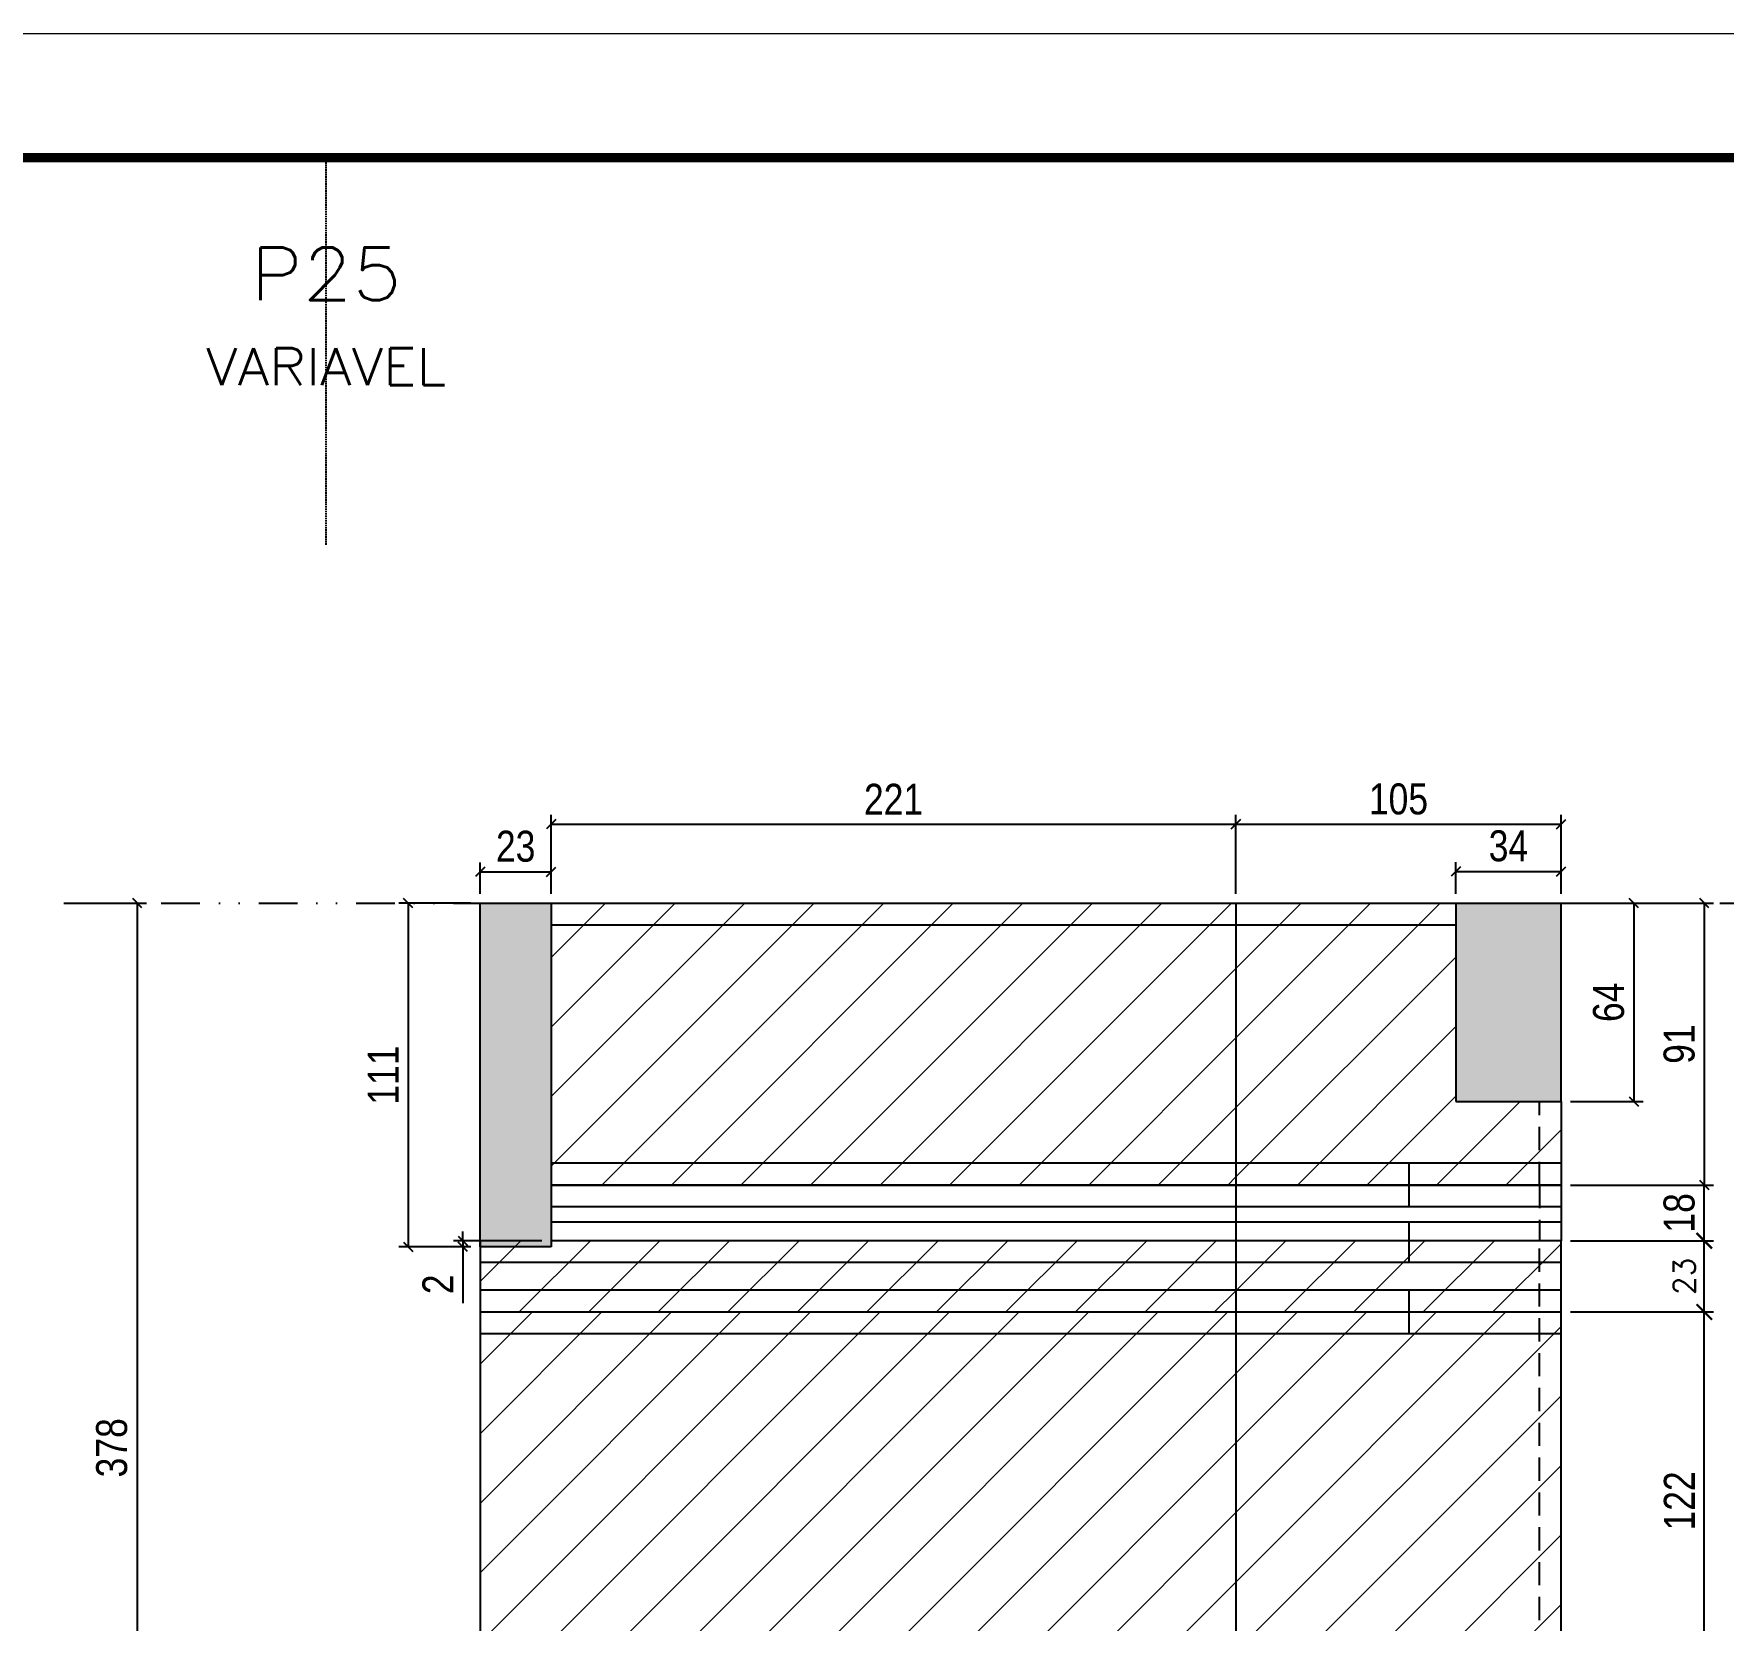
# Model space of a CAD drawing. Extents: x 2949 to 9203, y -16089 to 12527.
# Drawn here: x 3374 to 3919, y 9717 to 10230 of the extents above; entities that cross this region are included whole.
import ezdxf
from ezdxf.enums import TextEntityAlignment as Align

# ---------------------------------------------------------------- set-up
doc = ezdxf.new("R2010")
doc.units = 0
for name, pattern in [('DASHED', [0.75, 0.5, -0.25]), ('DIVIDE2', [0.625, 0.25, -0.125, 0, -0.125, 0, -0.125]), ('HIDDEN', [0.375, 0.25, -0.125])]:
    doc.linetypes.add(name, pattern=pattern)
for name, color, linetype in [('COTA', 241, 'Continuous'), ('cotas', 4, 'Continuous'), ('Nível', 160, 'Continuous'), ('Painéis', 200, 'Continuous'), ('SARR_2.2x7', 40, 'Continuous'), ('Sarrafo de Pressão', 42, 'HIDDEN'), ('Texto de Titulo', 7, 'Continuous'), ('Texto Qtd Sarr', 242, 'Continuous')]:
    doc.layers.add(name, color=color, linetype=linetype)
for name, color, linetype, lineweight in [('Folhas', 255, 'Continuous', 9), ('Hachura', 251, 'Continuous', 9), ('SARRAFO DE PRESSAO', 251, 'DASHED', 9), ('Texto Seção', 7, 'Continuous', 15)]:
    doc.layers.add(name, color=color, linetype=linetype, lineweight=lineweight)
doc.styles.add('COTA TECNICA', font='techl___.ttf', dxfattribs={"height": 10})
doc.styles.add('COTA TECNICA-50', font='techl___.ttf', dxfattribs={"height": 10})
doc.styles.add('ROMANS', font='romans.shx')
doc.dimstyles.new('COTA PAINEL-50', dxfattribs={"dimtxt": 10, "dimasz": 3, "dimexe": 3, "dimexo": 3, "dimgap": 3, "dimtad": 1, "dimdec": 1, "dimzin": 12, "dimdsep": 46, "dimtxsty": 'COTA TECNICA-50', "dimblk1": 'OBLIQUE', "dimblk2": 'OBLIQUE', "dimsah": 1, "dimcen": 0.9, "dimclrd": 4, "dimclre": 4, "dimclrt": 240, "dimadec": 1, "dimazin": 3, "dimtfac": 1, "dimtdec": 1, "dimtmove": 0, "dimatfit": 3, "dimfxl": 1, "dimtolj": 1, "dimtzin": 12, "dimarcsym": 0})
doc.dimstyles.new('Cota Paínel', dxfattribs={"dimtxt": 7, "dimasz": 5, "dimexe": 3, "dimexo": 3, "dimgap": 3, "dimtad": 1, "dimdec": 1, "dimzin": 12, "dimdsep": 46, "dimtxsty": 'ROMANS', "dimblk": 'ARCHTICK', "dimcen": 0, "dimclrd": 4, "dimclre": 4, "dimclrt": 1, "dimadec": 1, "dimazin": 3, "dimtfac": 1, "dimtdec": 1, "dimtmove": 0, "dimatfit": 3, "dimldrblk": 'OBLIQUE', "dimfxl": 1, "dimtolj": 1, "dimtzin": 12, "dimarcsym": 0})
doc.dimstyles.new('PAINEL', dxfattribs={"dimtxt": 10, "dimasz": 3, "dimexe": 3, "dimexo": 3, "dimgap": 3, "dimtad": 1, "dimdec": 1, "dimzin": 12, "dimdsep": 46, "dimtxsty": 'COTA TECNICA', "dimblk1": 'OBLIQUE', "dimblk2": 'OBLIQUE', "dimsah": 1, "dimcen": 0.9, "dimclrd": 4, "dimclre": 4, "dimclrt": 240, "dimadec": 1, "dimazin": 3, "dimtfac": 1, "dimtdec": 1, "dimtmove": 0, "dimatfit": 3, "dimfxl": 1, "dimtolj": 1, "dimtzin": 12, "dimarcsym": 0})
pattern_1 = [(45, (-126071.967, -22713.47), (-11.2253202, 11.2253202), [])]
pattern_2 = [(45, (-126071.967, -22672.47), (-11.2253202, 11.2253202), [])]

# ---------------------------------------------------------------- blocks, each defined once
blk = doc.blocks.new('9999999999')
at = {"layer": 'Folhas'}
blk.add_lwpolyline([(98138.98, 34190.21), (99623.98, 34190.21), (99623.98, 35240.21), (98138.98, 35240.21)], close=True, dxfattribs=at)
at = {"layer": 'Folhas', "color": 30, "const_width": 3}
blk.add_lwpolyline([(98213.98, 34230.21), (99583.98, 34230.21), (99583.98, 35200.21), (98213.98, 35200.21)], close=True, dxfattribs=at)
blk = doc.blocks.new('titulo1')
at = {"layer": 'Defpoints', "color": 252, "linetype": 'HIDDEN', "ltscale": 2}
blk.add_line((0, 0), (0, 125), dxfattribs=at)
at = {"layer": 'Defpoints', "style": 'ROMANS', "oblique": 15}
blk.add_attdef('FOLHA', text='', height=10, dxfattribs=at).set_placement((0, 15.58), align=Align.MIDDLE_CENTER)
at = {"layer": 'Texto Qtd Sarr', "color": 3, "style": 'ROMANS', "oblique": 15}
for tag, height, p in [('TITULO', 17, (0, 71.45)), ('SEÇÃO', 12, (0, 41.55))]:
    blk.add_attdef(tag, text='', height=height, dxfattribs=at).set_placement(p, align=Align.MIDDLE_CENTER)
blk = doc.blocks.new('_Oblique')
at = {"color": 0, "linetype": 'ByBlock', "lineweight": -2}
blk.add_line((-0.5, -0.5), (0.5, 0.5), dxfattribs=at)
blk = doc.blocks.new('*D321')
at = {"layer": 'cotas', "color": 4, "linetype": 'ByBlock', "lineweight": -2, "transparency": 16777216}
for p, q in [((3386.69, 9948.87), (3410.41, 9948.87)), ((3407.41, 9948.87), (3407.41, 9570.87)), ((3386.69, 9570.87), (3410.41, 9570.87))]:
    blk.add_line(p, q, dxfattribs=at)
at = {"layer": 'Defpoints', "color": 0, "linetype": 'ByBlock', "transparency": 16777216}
for p in [(3383.69, 9948.87), (3383.69, 9570.87), (3407.41, 9570.87)]:
    blk.add_point(p, dxfattribs=at)
at = {"layer": 'cotas', "color": 4, "linetype": 'ByBlock', "lineweight": -2, "transparency": 16777216, "xscale": 3, "yscale": 3, "zscale": 3}
for p, rotation in [((3407.41, 9948.87), 90), ((3407.41, 9570.87), 270)]:
    blk.add_blockref('_Oblique', p, dxfattribs=dict(at, rotation=rotation))
at = {"layer": 'cotas', "color": 240, "linetype": 'ByBlock', "transparency": 16777216, "insert": (3399.17, 9773.02), "char_height": 10, "attachment_point": 5, "rotation": 90, "style": 'COTA TECNICA'}
blk.add_mtext('\\A1;378', dxfattribs=at)
blk = doc.blocks.new('*D2460')
at = {"layer": 'COTA', "color": 4, "linetype": 'ByBlock', "lineweight": -2, "transparency": 16777216}
for p, q in [((3870.05, 9816.87), (3916.29, 9816.87)), ((3913.29, 9694.87), (3913.29, 9816.87)), ((3870.05, 9694.87), (3916.29, 9694.87))]:
    blk.add_line(p, q, dxfattribs=at)
at = {"layer": 'Defpoints', "color": 0, "linetype": 'ByBlock', "transparency": 16777216}
for p in [(3867.05, 9816.87), (3913.29, 9816.87), (3867.05, 9694.87)]:
    blk.add_point(p, dxfattribs=at)
at = {"layer": 'COTA', "color": 4, "linetype": 'ByBlock', "lineweight": -2, "transparency": 16777216, "xscale": 3, "yscale": 3, "zscale": 3}
for p, rotation in [((3913.29, 9816.87), 90), ((3913.29, 9694.87), 270)]:
    blk.add_blockref('_Oblique', p, dxfattribs=dict(at, rotation=rotation))
at = {"layer": 'COTA', "color": 240, "linetype": 'ByBlock', "transparency": 16777216, "insert": (3905.23, 9755.87), "char_height": 10, "attachment_point": 5, "rotation": 90, "style": 'COTA TECNICA'}
blk.add_mtext('\\A1;122', dxfattribs=at)
blk = doc.blocks.new('*D2461')
at = {"layer": 'COTA', "color": 4, "linetype": 'ByBlock', "lineweight": -2, "transparency": 16777216}
for p, q in [((3836.05, 9948.87), (3916.29, 9948.87)), ((3913.29, 9948.87), (3913.29, 9857.87)), ((3870.05, 9857.87), (3916.29, 9857.87))]:
    blk.add_line(p, q, dxfattribs=at)
at = {"layer": 'Defpoints', "color": 0, "linetype": 'ByBlock', "transparency": 16777216}
for p in [(3833.05, 9948.87), (3867.05, 9857.87), (3913.29, 9857.87)]:
    blk.add_point(p, dxfattribs=at)
at = {"layer": 'COTA', "color": 4, "linetype": 'ByBlock', "lineweight": -2, "transparency": 16777216, "xscale": 3, "yscale": 3, "zscale": 3}
for p, rotation in [((3913.29, 9948.87), 90), ((3913.29, 9857.87), 270)]:
    blk.add_blockref('_Oblique', p, dxfattribs=dict(at, rotation=rotation))
at = {"layer": 'COTA', "color": 240, "linetype": 'ByBlock', "transparency": 16777216, "insert": (3905.2, 9903.37), "char_height": 10, "attachment_point": 5, "rotation": 90, "style": 'COTA TECNICA'}
blk.add_mtext('\\A1;91', dxfattribs=at)
blk = doc.blocks.new('*D2464')
at = {"layer": 'COTA', "color": 4, "linetype": 'ByBlock', "lineweight": -2, "transparency": 16777216}
for p, q in [((3870.05, 9948.87), (3893.53, 9948.87)), ((3890.53, 9948.87), (3890.53, 9884.87)), ((3870.05, 9884.87), (3893.53, 9884.87))]:
    blk.add_line(p, q, dxfattribs=at)
at = {"layer": 'Defpoints', "color": 0, "linetype": 'ByBlock', "transparency": 16777216}
for p in [(3867.05, 9948.87), (3867.05, 9884.87), (3890.53, 9884.87)]:
    blk.add_point(p, dxfattribs=at)
at = {"layer": 'COTA', "color": 4, "linetype": 'ByBlock', "lineweight": -2, "transparency": 16777216, "xscale": 3, "yscale": 3, "zscale": 3}
for p, rotation in [((3890.53, 9948.87), 90), ((3890.53, 9884.87), 270)]:
    blk.add_blockref('_Oblique', p, dxfattribs=dict(at, rotation=rotation))
at = {"layer": 'COTA', "color": 240, "linetype": 'ByBlock', "transparency": 16777216, "insert": (3882.43, 9916.87), "char_height": 10, "attachment_point": 5, "rotation": 90, "style": 'COTA TECNICA'}
blk.add_mtext('\\A1;64', dxfattribs=at)
blk = doc.blocks.new('*D2465')
at = {"layer": 'COTA', "color": 4, "linetype": 'ByBlock', "lineweight": -2, "transparency": 16777216}
for p, q in [((3833.05, 9951.87), (3833.05, 9962.11)), ((3833.05, 9959.11), (3867.05, 9959.11)), ((3867.05, 9951.87), (3867.05, 9962.11))]:
    blk.add_line(p, q, dxfattribs=at)
at = {"layer": 'Defpoints', "color": 0, "linetype": 'ByBlock', "transparency": 16777216}
for p in [(3867.05, 9959.11), (3833.05, 9948.87), (3867.05, 9948.87)]:
    blk.add_point(p, dxfattribs=at)
at = {"layer": 'COTA', "color": 4, "linetype": 'ByBlock', "lineweight": -2, "transparency": 16777216, "xscale": 3, "yscale": 3, "zscale": 3, "rotation": 180}
blk.add_blockref('_Oblique', (3833.05, 9959.11), dxfattribs=at)
at = {"layer": 'COTA', "color": 4, "linetype": 'ByBlock', "lineweight": -2, "transparency": 16777216, "xscale": 3, "yscale": 3, "zscale": 3}
blk.add_blockref('_Oblique', (3867.05, 9959.11), dxfattribs=at)
at = {"layer": 'COTA', "color": 240, "linetype": 'ByBlock', "transparency": 16777216, "insert": (3850.05, 9967.33), "char_height": 10, "attachment_point": 5, "style": 'COTA TECNICA'}
blk.add_mtext('\\A1;34', dxfattribs=at)
blk = doc.blocks.new('*D2466')
at = {"layer": 'COTA', "color": 4, "linetype": 'ByBlock', "lineweight": -2, "transparency": 16777216}
for p, q in [((3518.05, 9951.87), (3518.05, 9961.98)), ((3518.05, 9958.98), (3541.05, 9958.98)), ((3541.05, 9951.87), (3541.05, 9961.98))]:
    blk.add_line(p, q, dxfattribs=at)
at = {"layer": 'Defpoints', "color": 0, "linetype": 'ByBlock', "transparency": 16777216}
for p in [(3541.05, 9958.98), (3518.05, 9948.87), (3541.05, 9948.87)]:
    blk.add_point(p, dxfattribs=at)
at = {"layer": 'COTA', "color": 4, "linetype": 'ByBlock', "lineweight": -2, "transparency": 16777216, "xscale": 3, "yscale": 3, "zscale": 3, "rotation": 180}
blk.add_blockref('_Oblique', (3518.05, 9958.98), dxfattribs=at)
at = {"layer": 'COTA', "color": 4, "linetype": 'ByBlock', "lineweight": -2, "transparency": 16777216, "xscale": 3, "yscale": 3, "zscale": 3}
blk.add_blockref('_Oblique', (3541.05, 9958.98), dxfattribs=at)
at = {"layer": 'COTA', "color": 240, "linetype": 'ByBlock', "transparency": 16777216, "insert": (3529.55, 9967.2), "char_height": 10, "attachment_point": 5, "style": 'COTA TECNICA'}
blk.add_mtext('\\A1;23', dxfattribs=at)
blk = doc.blocks.new('*D2467')
at = {"layer": 'COTA', "color": 4, "linetype": 'ByBlock', "lineweight": -2, "transparency": 16777216}
for p, q in [((3515.05, 9948.87), (3491.88, 9948.87)), ((3494.88, 9948.87), (3494.88, 9837.87)), ((3515.05, 9837.87), (3491.88, 9837.87))]:
    blk.add_line(p, q, dxfattribs=at)
at = {"layer": 'Defpoints', "color": 0, "linetype": 'ByBlock', "transparency": 16777216}
for p in [(3518.05, 9948.87), (3494.88, 9837.87), (3518.05, 9837.87)]:
    blk.add_point(p, dxfattribs=at)
at = {"layer": 'COTA', "color": 4, "linetype": 'ByBlock', "lineweight": -2, "transparency": 16777216, "xscale": 3, "yscale": 3, "zscale": 3}
for p, rotation in [((3494.88, 9948.87), 90), ((3494.88, 9837.87), 270)]:
    blk.add_blockref('_Oblique', p, dxfattribs=dict(at, rotation=rotation))
at = {"layer": 'COTA', "color": 240, "linetype": 'ByBlock', "transparency": 16777216, "insert": (3486.82, 9893.37), "char_height": 10, "attachment_point": 5, "rotation": 90, "style": 'COTA TECNICA'}
blk.add_mtext('\\A1;111', dxfattribs=at)
blk = doc.blocks.new('_ArchTick')
at = {"color": 0, "linetype": 'ByBlock', "const_width": 0.15}
blk.add_lwpolyline([(-0.5, -0.5), (0.5, 0.5)], dxfattribs=at)
blk = doc.blocks.new('*D2468')
at = {"layer": 'COTA', "color": 4, "lineweight": -2, "transparency": 16777216}
for p, q in [((3870.05, 9839.87), (3916.29, 9839.87)), ((3913.29, 9816.87), (3913.29, 9839.87)), ((3870.05, 9816.87), (3916.29, 9816.87))]:
    blk.add_line(p, q, dxfattribs=at)
at = {"layer": 'Defpoints', "color": 0, "transparency": 16777216}
for p in [(3867.05, 9839.87), (3913.29, 9839.87), (3867.05, 9816.87)]:
    blk.add_point(p, dxfattribs=at)
at = {"layer": 'COTA', "color": 4, "lineweight": -2, "transparency": 16777216, "xscale": 5, "yscale": 5, "zscale": 5}
for p, rotation in [((3913.29, 9839.87), 90), ((3913.29, 9816.87), 270)]:
    blk.add_blockref('_ArchTick', p, dxfattribs=dict(at, rotation=rotation))
at = {"layer": 'COTA', "color": 1, "transparency": 16777216, "insert": (3906.79, 9828.37), "char_height": 7, "attachment_point": 5, "rotation": 90, "style": 'ROMANS'}
blk.add_mtext('\\A1;23', dxfattribs=at)
blk = doc.blocks.new('*D2576')
at = {"layer": 'COTA', "color": 4, "lineweight": -2, "transparency": 16777216}
for p, q in [((3870.05, 9857.87), (3916.29, 9857.87)), ((3913.29, 9839.87), (3913.29, 9857.87)), ((3870.05, 9839.87), (3916.29, 9839.87))]:
    blk.add_line(p, q, dxfattribs=at)
at = {"layer": 'Defpoints', "color": 0, "transparency": 16777216}
for p in [(3867.05, 9857.87), (3913.29, 9857.87), (3867.05, 9839.87)]:
    blk.add_point(p, dxfattribs=at)
at = {"layer": 'COTA', "color": 4, "lineweight": -2, "transparency": 16777216, "xscale": 3, "yscale": 3, "zscale": 3}
for p, rotation in [((3913.29, 9857.87), 90), ((3913.29, 9839.87), 270)]:
    blk.add_blockref('_Oblique', p, dxfattribs=dict(at, rotation=rotation))
at = {"layer": 'COTA', "color": 240, "transparency": 16777216, "insert": (3905.19, 9848.87), "char_height": 10, "attachment_point": 5, "rotation": 90, "style": 'COTA TECNICA-50'}
blk.add_mtext('\\A1;18', dxfattribs=at)
blk = doc.blocks.new('*D2577')
at = {"layer": 'COTA', "color": 4, "lineweight": -2, "transparency": 16777216}
for p, q in [((3541.05, 9951.87), (3541.05, 9977.36)), ((3762.05, 9951.87), (3762.05, 9977.36)), ((3541.05, 9974.36), (3762.05, 9974.36))]:
    blk.add_line(p, q, dxfattribs=at)
at = {"layer": 'Defpoints', "color": 0, "transparency": 16777216}
for p in [(3762.05, 9974.36), (3541.05, 9948.87), (3762.05, 9948.87)]:
    blk.add_point(p, dxfattribs=at)
at = {"layer": 'COTA', "color": 4, "lineweight": -2, "transparency": 16777216, "xscale": 3, "yscale": 3, "zscale": 3, "rotation": 180}
blk.add_blockref('_Oblique', (3541.05, 9974.36), dxfattribs=at)
at = {"layer": 'COTA', "color": 4, "lineweight": -2, "transparency": 16777216, "xscale": 3, "yscale": 3, "zscale": 3}
blk.add_blockref('_Oblique', (3762.05, 9974.36), dxfattribs=at)
at = {"layer": 'COTA', "color": 240, "transparency": 16777216, "insert": (3651.55, 9982.42), "char_height": 10, "attachment_point": 5, "style": 'COTA TECNICA-50'}
blk.add_mtext('\\A1;221', dxfattribs=at)
blk = doc.blocks.new('*D2578')
at = {"layer": 'COTA', "color": 4, "lineweight": -2, "transparency": 16777216}
for p, q in [((3762.05, 9951.87), (3762.05, 9977.36)), ((3867.05, 9951.87), (3867.05, 9977.36)), ((3762.05, 9974.36), (3867.05, 9974.36))]:
    blk.add_line(p, q, dxfattribs=at)
at = {"layer": 'Defpoints', "color": 0, "transparency": 16777216}
for p in [(3867.05, 9974.36), (3762.05, 9948.87), (3867.05, 9948.87)]:
    blk.add_point(p, dxfattribs=at)
at = {"layer": 'COTA', "color": 4, "lineweight": -2, "transparency": 16777216, "xscale": 3, "yscale": 3, "zscale": 3, "rotation": 180}
blk.add_blockref('_Oblique', (3762.05, 9974.36), dxfattribs=at)
at = {"layer": 'COTA', "color": 4, "lineweight": -2, "transparency": 16777216, "xscale": 3, "yscale": 3, "zscale": 3}
blk.add_blockref('_Oblique', (3867.05, 9974.36), dxfattribs=at)
at = {"layer": 'COTA', "color": 240, "transparency": 16777216, "insert": (3814.55, 9982.47), "char_height": 10, "attachment_point": 5, "style": 'COTA TECNICA-50'}
blk.add_mtext('\\A1;105', dxfattribs=at)
blk = doc.blocks.new('*D2579')
at = {"layer": 'COTA', "color": 4, "lineweight": -2, "transparency": 16777216}
for p, q in [((3538.05, 9839.87), (3509.46, 9839.87)), ((3512.46, 9839.87), (3512.46, 9842.87)), ((3512.46, 9839.87), (3512.46, 9837.87)), ((3515.05, 9837.87), (3509.46, 9837.87)), ((3512.46, 9837.87), (3512.46, 9819.76))]:
    blk.add_line(p, q, dxfattribs=at)
at = {"layer": 'Defpoints', "color": 0, "transparency": 16777216}
for p in [(3541.05, 9839.87), (3512.46, 9837.87), (3518.05, 9837.87)]:
    blk.add_point(p, dxfattribs=at)
at = {"layer": 'COTA', "color": 4, "lineweight": -2, "transparency": 16777216, "xscale": 3, "yscale": 3, "zscale": 3}
for p, rotation in [((3512.46, 9839.87), 270), ((3512.46, 9837.87), 90)]:
    blk.add_blockref('_Oblique', p, dxfattribs=dict(at, rotation=rotation))
at = {"layer": 'COTA', "color": 240, "transparency": 16777216, "insert": (3504.46, 9825.81), "char_height": 10, "attachment_point": 5, "rotation": 90, "style": 'COTA TECNICA-50'}
blk.add_mtext('\\A1;2', dxfattribs=at)

msp = doc.modelspace()

# ---------------------------------------------------------------- hatches: boundary and pattern name
at = {"layer": 'COTA', "linetype": 'ByBlock'}
h = msp.add_hatch(dxfattribs=at)
h.set_pattern_fill('AR-CONC', color=256, scale=0.03)
h.set_pattern_definition([(50, (-126071.9665, -21563.8954), (5.46554007, -0.47817257), [0.5715, -6.2865]), (355, (-126071.9665, -21563.8954), (-1.05730264, 5.73170536), [0.4572, -5.02921753]), (100.4514447, (-126071.511, -21563.935), (4.40823741, 5.25353256), [0.48570026, -5.34270734]), (46.1842, (-126071.9665, -21562.3714), (8.13237123, -1.26126984), [0.85725, -9.42975]), (96.6355576, (-126071.289, -21562.4765), (7.122124, 7.42278374), [0.7285507, -8.01406824]), (351.184151, (-126071.9665, -21562.371), (7.122124, 7.42278374), [0.685799, -7.54379196]), (21, (-126071.2045, -21562.7524), (4.54843174, -3.06795595), [0.5715, -6.2865]), (326, (-126071.2045, -21562.7524), (1.85406085, 5.52563898), [0.4572, -5.0292]), (71.451445, (-126070.8255, -21563.008), (6.40249258, 2.45768307), [0.48570026, -5.34269813]), (37.5, (-126071.9665, -21563.8954), (0.092658098, 2.536651166), [0, -4.96824, 0, -5.1054, 0, -5.04825]), (7.5, (-126071.9665, -21563.8954), (2.004589875, 3.005417245), [0, -2.91084, 0, -4.85394, 0, -1.92405]), (327.5, (-126073.6658, -21563.8954), (4.067717855, -0.17186232), [0, -1.905, 0, -5.9436, 0, -7.8867]), (317.5, (-126074.4278, -21563.8954), (4.44387544, 0.76279473), [0, -2.4765, 0, -3.94716, 0, -5.6007])])
h.paths.add_polyline_path([(3867.05, 9948.87), (3833.05, 9948.87), (3833.05, 9884.87), (3867.05, 9884.87)])
h.paths.add_polyline_path([(3541.05, 9948.87), (3518.05, 9948.87), (3518.05, 9837.87), (3541.05, 9837.87)])
at = {"layer": 'Hachura', "linetype": 'ByBlock'}
h = msp.add_hatch(dxfattribs=at)
h.set_pattern_fill('ANSI31', color=256, scale=5)
h.set_pattern_definition(pattern_2)
h.paths.add_polyline_path([(3762.05, 9948.87), (3541.05, 9948.87), (3541.05, 9884.87), (3541.05, 9857.87), (3762.05, 9857.87)])
h = msp.add_hatch(dxfattribs=at)
h.set_pattern_fill('ANSI31', color=256, scale=5)
h.set_pattern_definition(pattern_2)
h.paths.add_polyline_path([(3833.05, 9948.87), (3762.05, 9948.87), (3762.05, 9857.87), (3867.05, 9857.87), (3867.05, 9884.87), (3833.05, 9884.87)])
at = {"layer": 'Hachura'}
h = msp.add_hatch(dxfattribs=at)
h.set_pattern_fill('ANSI31', color=256, scale=5)
h.paths.add_polyline_path([(3762.05, 9839.87), (3518.05, 9839.87), (3518.05, 9816.87), (3762.05, 9816.87)])
h = msp.add_hatch(dxfattribs=at)
h.set_pattern_fill('ANSI31', color=256, scale=5)
h.paths.add_polyline_path([(3867.05, 9839.87), (3762.05, 9839.87), (3762.05, 9816.87), (3867.05, 9816.87)])
at = {"layer": 'Hachura', "linetype": 'ByBlock'}
h = msp.add_hatch(dxfattribs=at)
h.set_pattern_fill('ANSI31', color=256, scale=5)
h.set_pattern_definition(pattern_1)
h.paths.add_polyline_path([(3762.05, 9816.87), (3518.05, 9816.87), (3518.05, 9694.87), (3762.05, 9694.87)])
h = msp.add_hatch(dxfattribs=at)
h.set_pattern_fill('ANSI31', color=256, scale=5)
h.set_pattern_definition(pattern_1)
h.paths.add_polyline_path([(3867.05, 9816.87), (3762.05, 9816.87), (3762.05, 9694.87), (3867.05, 9694.87)])

# ---------------------------------------------------------------- linework, layer by layer
at = {"layer": 'COTA', "linetype": 'ByBlock'}
for p, q in [((3518.05, 9837.87), (3518.05, 9948.87)), ((3518.05, 9948.87), (3541.05, 9948.87)), ((3833.05, 9948.87), (3867.05, 9948.87)), ((3867.05, 9884.87), (3867.05, 9948.87))]:
    msp.add_line(p, q, dxfattribs=at)
at = {"layer": 'Nível', "color": 4, "linetype": 'DIVIDE2', "ltscale": 50}
msp.add_line((3383.69, 9948.87), (4394.03, 9948.87), dxfattribs=at)
at = {"layer": 'Painéis', "linetype": 'ByBlock'}
for p, q in [((3541.05, 9948.87), (3541.05, 9837.87)), ((3541.05, 9948.87), (3833.05, 9948.87)), ((3762.05, 9948.87), (3762.05, 9570.87)), ((3833.05, 9948.87), (3833.05, 9884.87)), ((3833.05, 9884.87), (3867.05, 9884.87)), ((3541.05, 9837.87), (3518.05, 9837.87))]:
    msp.add_line(p, q, dxfattribs=at)
at = {"layer": 'Painéis'}
for p, q in [((3867.05, 9884.87), (3867.05, 9857.87)), ((3867.05, 9857.87), (3541.05, 9857.87)), ((3541.05, 9857.87), (3867.05, 9857.87)), ((3867.05, 9857.87), (3541.05, 9857.87)), ((3867.05, 9857.87), (3867.05, 9839.87)), ((3518.05, 9839.87), (3518.05, 9694.87)), ((3867.05, 9839.87), (3541.05, 9839.87)), ((3867.05, 9694.87), (3867.05, 9839.87)), ((3518.05, 9816.87), (3867.05, 9816.87))]:
    msp.add_line(p, q, dxfattribs=at)
at = {"layer": 'SARR_2.2x7'}
for p, q in [((3541.05, 9941.87), (3833.05, 9941.87)), ((3818.05, 9864.87), (3541.05, 9864.87)), ((3867.05, 9864.87), (3818.05, 9864.87)), ((3818.05, 9857.87), (3818.05, 9864.87)), ((3818.05, 9850.87), (3818.05, 9857.87)), ((3818.05, 9850.87), (3541.05, 9850.87)), ((3867.05, 9850.87), (3818.05, 9850.87)), ((3818.05, 9845.84), (3541.05, 9845.84)), ((3867.05, 9845.84), (3818.05, 9845.84)), ((3818.05, 9838.84), (3818.05, 9845.84)), ((3818.05, 9832.87), (3818.05, 9839.87)), ((3818.05, 9832.87), (3518.05, 9832.87)), ((3867.05, 9832.87), (3818.05, 9832.87)), ((3818.05, 9823.87), (3518.05, 9823.87)), ((3867.05, 9823.87), (3818.05, 9823.87)), ((3818.05, 9816.87), (3818.05, 9823.87)), ((3818.05, 9809.87), (3818.05, 9816.87)), ((3818.05, 9809.87), (3518.05, 9809.87)), ((3867.05, 9809.87), (3818.05, 9809.87))]:
    msp.add_line(p, q, dxfattribs=at)
at = {"layer": 'Sarrafo de Pressão', "ltscale": 30}
for p, q in [((3860.05, 9857.87), (3860.05, 9884.87)), ((3860.05, 9857.87), (3860.05, 9857.87)), ((3860.05, 9857.87), (3860.05, 9839.87)), ((3860.05, 9694.87), (3860.05, 9839.87))]:
    msp.add_line(p, q, dxfattribs=at)

# ---------------------------------------------------------------- block references
at = {"layer": 'SARRAFO DE PRESSAO', "color": 6, "linetype": 'ByBlock'}
msp.add_blockref('9999999999', (-95189.94, -25010.62), dxfattribs=at)
at = {"layer": 'Texto Seção'}
ref = msp.add_blockref('titulo1', (3468.38, 10064.58), dxfattribs=at)
ref.add_attrib('TITULO', 'P25', dxfattribs={"layer": 'Texto de Titulo', "color": 7, "height": 17, "style": 'ROMANS', "width": 1.1}).set_placement((3468.38, 10152.08), align=Align.MIDDLE_CENTER)
ref.add_attrib('SEÇÃO', 'VARIAVEL', dxfattribs={"layer": 'Texto de Titulo', "color": 7, "height": 12, "style": 'ROMANS', "width": 1.1}).set_placement((3468.38, 10122.08), align=Align.MIDDLE_CENTER)

# ---------------------------------------------------------------- dimensions: what is measured, and where the dimension line sits
at = {"layer": 'COTA'}
dim = msp.add_linear_dim(base=(3762.05, 9974.36), p1=(3541.05, 9948.87), p2=(3762.05, 9948.87), dimstyle='COTA PAINEL-50', dxfattribs=at)
dim.commit()
dim.dimension.update_dxf_attribs({"geometry": '*D2577', "text_midpoint": (3651.55, 9982.42)})
dim = msp.add_linear_dim(base=(3867.05, 9974.36), p1=(3762.05, 9948.87), p2=(3867.05, 9948.87), dimstyle='COTA PAINEL-50', override={"dimtmove": 1}, dxfattribs=at)
dim.commit()
dim.dimension.update_dxf_attribs({"geometry": '*D2578', "text_midpoint": (3814.55, 9982.47)})
at = {"layer": 'COTA', "linetype": 'ByBlock'}
for base, p1, p2, picture, middle in [((3541.05, 9958.98), (3518.05, 9948.87), (3541.05, 9948.87), '*D2466', (3529.55, 9958.98)), ((3867.05, 9959.11), (3833.05, 9948.87), (3867.05, 9948.87), '*D2465', (3850.05, 9959.11))]:
    dim = msp.add_linear_dim(base=base, p1=p1, p2=p2, dimstyle='PAINEL', dxfattribs=at)
    dim.commit()
    dim.dimension.update_dxf_attribs({"geometry": picture, "text_midpoint": middle, "dimtype": 160})
for base, p1, p2, picture, middle in [((3494.88, 9837.87), (3518.05, 9948.87), (3518.05, 9837.87), '*D2467', (3486.82, 9893.37)), ((3913.29, 9857.87), (3833.05, 9948.87), (3867.05, 9857.87), '*D2461', (3905.2, 9903.37)), ((3890.53, 9884.87), (3867.05, 9948.87), (3867.05, 9884.87), '*D2464', (3882.43, 9916.87))]:
    dim = msp.add_linear_dim(base=base, p1=p1, p2=p2, angle=90, dimstyle='PAINEL', dxfattribs=at)
    dim.commit()
    dim.dimension.update_dxf_attribs({"geometry": picture, "text_midpoint": middle})
at = {"layer": 'COTA'}
for base, p1, p2, dimstyle, picture, middle in [((3913.29, 9857.87), (3867.05, 9839.87), (3867.05, 9857.87), 'COTA PAINEL-50', '*D2576', (3905.19, 9848.87)), ((3512.46, 9837.87), (3541.05, 9839.87), (3518.05, 9837.87), 'COTA PAINEL-50', '*D2579', (3504.46, 9825.81)), ((3913.29, 9839.87), (3867.05, 9816.87), (3867.05, 9839.87), 'Cota Paínel', '*D2468', (3906.79, 9828.37))]:
    dim = msp.add_linear_dim(base=base, p1=p1, p2=p2, angle=90, dimstyle=dimstyle, dxfattribs=at)
    dim.commit()
    dim.dimension.update_dxf_attribs({"geometry": picture, "text_midpoint": middle})
at = {"layer": 'COTA', "linetype": 'ByBlock'}
dim = msp.add_linear_dim(base=(3913.29, 9816.87), p1=(3867.05, 9694.87), p2=(3867.05, 9816.87), angle=90, dimstyle='PAINEL', override={"dimtmove": 1}, dxfattribs=at)
dim.commit()
dim.dimension.update_dxf_attribs({"geometry": '*D2460', "text_midpoint": (3905.23, 9755.87)})
at = {"layer": 'cotas', "linetype": 'ByBlock'}
dim = msp.add_linear_dim(base=(3407.41, 9570.87), p1=(3383.69, 9948.87), p2=(3383.69, 9570.87), angle=90, dimstyle='PAINEL', dxfattribs=at)
dim.commit()
dim.dimension.update_dxf_attribs({"geometry": '*D321', "text_midpoint": (3407.41, 9773.02), "dimtype": 160})

doc.saveas('drawing.dxf')
